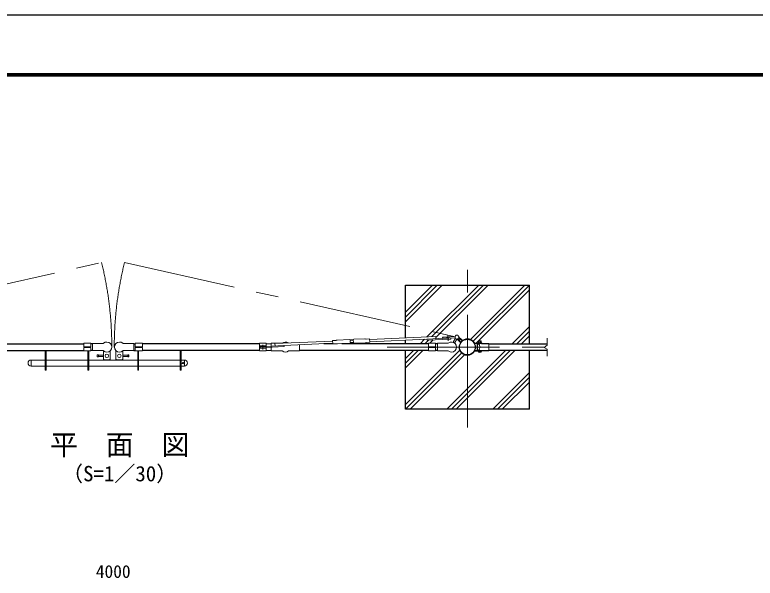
# Model space of a CAD drawing. Units: millimetres, scale not verified. Extents: x -6300 to 6300, y -4455 to 4455.
# Drawn here: x -3010 to 1169, y 1278 to 4455 of the extents above; entities that cross this region are included whole.
import ezdxf
from ezdxf.enums import TextEntityAlignment as Align

# ---------------------------------------------------------------- set-up
doc = ezdxf.new("R2010")
doc.units = ezdxf.units.MM
doc.header["$LTSCALE"] = 20
doc.linetypes.add('USER1', pattern=[50.8, 31.75, -6.35, 6.35, -6.35])
for name, color, linetype, lineweight in [('0-0_D-TTL-TXT', 7, 'Continuous', 25), ('0-2_D-STR3', 3, 'Continuous', 13), ('0-3_D-STR1', 1, 'Continuous', 25), ('0-4_D-BMK', 2, 'USER1', 13), ('0-5_D-STR-DIM', 7, 'Continuous', 13), ('0-6_D-STR4', 7, 'Continuous', 25), ('0-8_D-DCR-HCH', 7, 'Continuous', 13), ('0-D_D-TTL', 7, 'Continuous', 25)]:
    doc.layers.add(name, color=color, linetype=linetype, lineweight=lineweight)
doc.styles.add('ＭＳ ゴシック', font='')
doc.styles.get('ＭＳ ゴシック').set_extended_font_data('MS Gothic')

msp = doc.modelspace()

# ---------------------------------------------------------------- linework, layer by layer
at = {"layer": '0-2_D-STR3'}
for p, q in [((-1007.34, 2624.62), (-634.72, 2641.04)), ((-549.18, 2632.8), (-684, 2625.85)), ((-634.72, 2641.04), (-634.07, 2628.43)), ((-525.1, 2640.05), (-595.43, 2636.43)), ((-595.43, 2636.43), (-595.12, 2630.43)), ((-524.79, 2634.06), (-595.12, 2630.43)), ((-588.13, 2630.79), (-588.44, 2636.79)), ((-571.15, 2631.67), (-571.46, 2637.66)), ((-564.38, 2616.84), (-565.95, 2647.26)), ((-565.03, 2629.48), (-565.62, 2640.91)), ((-559.17, 2632.29), (-559.48, 2638.28)), ((-549.18, 2632.8), (-548.87, 2626.81)), ((-485.65, 2616.03), (-504.39, 2634.03)), ((-503.34, 2634.42), (-501.75, 2636.08)), ((-486.76, 2618.47), (-503.34, 2634.42)), ((-485.16, 2620.13), (-501.75, 2636.08)), ((-2581.29, 2602.53), (-2621.29, 2602.53)), ((-2621.29, 2582.93), (-2621.29, 2602.53)), ((-2581.29, 2582.93), (-2581.29, 2602.53)), ((-2514.25, 2600.93), (-2571.24, 2600.93)), ((-2571.24, 2600.93), (-2571.24, 2561.53)), ((-2395.72, 2600.93), (-2338.74, 2600.93)), ((-2338.74, 2600.93), (-2338.74, 2561.53)), ((-2330.49, 2582.93), (-2330.49, 2602.53)), ((-2330.49, 2602.53), (-2290.49, 2602.53)), ((-2290.49, 2582.93), (-2290.49, 2602.53)), ((-1590.89, 2602.53), (-1628.89, 2602.53)), ((-1609.89, 2568.04), (-1609.89, 2594.06)), ((-1590.89, 2559.83), (-1590.89, 2602.53)), ((-1562.89, 2600.23), (-1590.89, 2600.23)), ((-1501.08, 2603.18), (-1562.89, 2603.18)), ((-1562.89, 2603.18), (-1562.89, 2559.18)), ((-1541.82, 2601.08), (-1216.66, 2615.4)), ((-1541.82, 2601.08), (-1541.13, 2587.72)), ((-1491.2, 2590.29), (-1216.09, 2602.41)), ((-1402.89, 2594.18), (-1402.89, 2559.18)), ((-1195.98, 2600.3), (-1215.96, 2599.42)), ((-1190.93, 2620.93), (-1195.77, 2619.43)), ((-1189.97, 2599.17), (-1194.93, 2600.23)), ((-1120.28, 2624.15), (-1189.89, 2621.08)), ((-1119.31, 2602.17), (-1189.22, 2599.1)), ((-1117.21, 2622.78), (-1120.28, 2624.15)), ((-1116.38, 2603.8), (-1119.31, 2602.17)), ((-1117.21, 2622.78), (-1117.19, 2622.29)), ((-1100.21, 2623.03), (-1117.19, 2622.29)), ((-1100.05, 2619.54), (-1117.04, 2618.79)), ((-1117.04, 2618.79), (-1116.55, 2607.8)), ((-1099.57, 2608.55), (-1116.55, 2607.8)), ((-1099.42, 2605.05), (-1116.4, 2604.3)), ((-1116.4, 2604.3), (-1116.38, 2603.8)), ((-1100.23, 2623.53), (-1097.3, 2625.16)), ((-1100.23, 2623.53), (-1100.21, 2623.03)), ((-1100.05, 2619.54), (-1099.57, 2608.55)), ((-1099.42, 2605.05), (-1099.39, 2604.55)), ((-1099.39, 2604.55), (-1096.33, 2603.18)), ((-1034.53, 2627.93), (-1097.3, 2625.16)), ((-1033.54, 2605.95), (-1096.33, 2603.18)), ((-1033.26, 2627.82), (-1028.5, 2626.8)), ((-1032.5, 2606.11), (-1027.66, 2607.6)), ((-1027.45, 2626.74), (-1007.47, 2627.62)), ((-1026.61, 2607.76), (-1006.63, 2608.64)), ((-1007.47, 2627.62), (-1006.63, 2608.64)), ((-1006.77, 2611.63), (-684, 2625.85)), ((-684, 2625.85), (-683.69, 2619.86)), ((-548.87, 2626.81), (-683.69, 2619.86)), ((-635.29, 2602.53), (-675.29, 2602.53)), ((-675.29, 2582.93), (-675.29, 2602.53)), ((-635.29, 2582.93), (-635.29, 2602.53)), ((-563.48, 2603.18), (-625.29, 2603.18)), ((-625.29, 2603.18), (-625.29, 2559.18)), ((-523.23, 2631.12), (-535.76, 2608.09)), ((-515.32, 2626.81), (-527.86, 2603.79)), ((-512.56, 2624.83), (-510.97, 2626.49)), ((-495.97, 2608.88), (-512.56, 2624.83)), ((-494.38, 2610.54), (-510.97, 2626.49)), ((-491.89, 2609.54), (-510.62, 2627.54)), ((-505.3, 2614.34), (-490.96, 2629.27)), ((-491.89, 2609.54), (-485.65, 2616.03)), ((-416.32, 2601.61), (-377.39, 2601.61)), ((-415.18, 2601.61), (-391.81, 2601.61)), ((-413.76, 2603.91), (-377.39, 2603.91)), ((-412.44, 2603.91), (-393.25, 2603.91)), ((-394.39, 2605.51), (-376.39, 2605.51)), ((-393.25, 2603.91), (-377.96, 2603.91)), ((-392.66, 2605.51), (-392.66, 2615.96)), ((-378.12, 2605.51), (-392.66, 2605.51)), ((-391.81, 2601.61), (-377.39, 2601.61)), ((-390.84, 2616.5), (-379.93, 2616.5)), ((-390.39, 2601.61), (-390.39, 2603.91)), ((-389.03, 2605.51), (-389.03, 2615.96)), ((-382.75, 2616.53), (-388.03, 2616.53)), ((-381.75, 2605.51), (-381.75, 2615.96)), ((-378.12, 2605.51), (-378.12, 2615.96)), ((-377.39, 2603.91), (-377.39, 2601.61)), ((-374.39, 2602.01), (-374.39, 2603.51)), ((-374.39, 2602.01), (-334.39, 2602.01)), ((-373.99, 2600.41), (-334.39, 2600.41)), ((-334.39, 2561.01), (-334.39, 2602.01)), ((-2838.39, 2451.33), (-2838.39, 2562.33)), ((-2833.89, 2451.33), (-2833.89, 2562.33)), ((-2581.29, 2582.93), (-2621.29, 2582.93)), ((-2581.29, 2579.43), (-2621.29, 2579.43)), ((-2621.29, 2559.83), (-2621.29, 2579.43)), ((-2581.29, 2559.83), (-2621.29, 2559.83)), ((-2597.89, 2451.33), (-2597.89, 2559.93)), ((-2593.39, 2451.33), (-2593.39, 2559.93)), ((-2581.29, 2559.83), (-2581.29, 2579.43)), ((-2514.25, 2561.53), (-2571.24, 2561.53)), ((-2510.11, 2560.93), (-2510.11, 2513.93)), ((-2472.11, 2560.93), (-2472.11, 2513.93)), ((-2439.44, 2560.93), (-2439.44, 2513.93)), ((-2401.44, 2560.93), (-2401.44, 2513.93)), ((-2395.72, 2561.53), (-2338.74, 2561.53)), ((-2330.49, 2582.93), (-2290.49, 2582.93)), ((-2330.49, 2579.43), (-2290.49, 2579.43)), ((-2330.49, 2559.83), (-2330.49, 2579.43)), ((-2330.49, 2559.83), (-2290.49, 2559.83)), ((-2316.59, 2451.33), (-2316.59, 2559.93)), ((-2312.09, 2451.33), (-2312.09, 2559.93)), ((-2290.49, 2559.83), (-2290.49, 2579.43)), ((-2076.09, 2451.23), (-2076.09, 2562.23)), ((-2071.59, 2451.23), (-2071.59, 2562.23)), ((-1590.89, 2587.39), (-1628.89, 2587.39)), ((-1590.89, 2585.16), (-1628.89, 2585.16)), ((-1628.89, 2577.36), (-1590.89, 2577.36)), ((-1628.89, 2575.13), (-1590.89, 2575.13)), ((-1626.02, 2583.35), (-1491.2, 2590.29)), ((-1626.02, 2583.35), (-1625.71, 2577.36)), ((-1625.71, 2577.36), (-1490.89, 2584.3)), ((-1562.89, 2562.13), (-1590.89, 2562.13)), ((-1501.08, 2559.18), (-1562.89, 2559.18)), ((-1491.2, 2590.29), (-1490.89, 2584.3)), ((-1402.89, 2559.18), (-1464.69, 2559.18)), ((-635.29, 2582.93), (-675.29, 2582.93)), ((-635.29, 2579.43), (-675.29, 2579.43)), ((-675.29, 2559.83), (-675.29, 2579.43)), ((-635.29, 2559.83), (-675.29, 2559.83)), ((-635.29, 2559.83), (-635.29, 2579.43)), ((-563.48, 2559.18), (-625.29, 2559.18)), ((-415.94, 2561.41), (-377.39, 2561.41)), ((-414.8, 2561.41), (-391.81, 2561.41)), ((-413.38, 2559.11), (-377.39, 2559.11)), ((-411.9, 2559.11), (-393.25, 2559.11)), ((-399.64, 2564.01), (-390.42, 2564.01)), ((-399.64, 2564.01), (-390.42, 2564.01)), ((-394.39, 2557.51), (-376.39, 2557.51)), ((-393.25, 2559.11), (-377.96, 2559.11)), ((-391.14, 2557.51), (-392.66, 2557.51)), ((-392.66, 2557.51), (-392.66, 2553.3)), ((-378.12, 2557.51), (-392.66, 2557.51)), ((-391.81, 2561.41), (-377.39, 2561.41)), ((-379.93, 2552.76), (-390.84, 2552.76)), ((-390.39, 2561.41), (-390.39, 2559.11)), ((-389.03, 2557.51), (-389.03, 2553.3)), ((-381.75, 2557.51), (-381.75, 2553.3)), ((-379.64, 2557.51), (-378.12, 2557.51)), ((-378.12, 2557.51), (-378.12, 2553.3)), ((-377.39, 2561.41), (-377.39, 2559.11)), ((-374.39, 2561.01), (-334.39, 2561.01)), ((-374.39, 2559.51), (-374.39, 2561.01)), ((-373.99, 2562.61), (-334.39, 2562.61)), ((-2918.64, 2508.33), (-2918.64, 2474.33)), ((-2918.64, 2508.33), (-2918.64, 2474.33)), ((-2838.39, 2508.33), (-2918.64, 2508.33)), ((-2597.89, 2508.33), (-2833.89, 2508.33)), ((-2316.59, 2508.33), (-2593.39, 2508.33)), ((-2538.61, 2526.93), (-2544.61, 2526.93)), ((-2538.61, 2536.93), (-2538.61, 2526.93)), ((-2510.11, 2534.93), (-2538.61, 2534.93)), ((-2510.11, 2528.93), (-2538.61, 2528.93)), ((-2505.11, 2508.93), (-2510.11, 2513.93)), ((-2477.11, 2508.93), (-2505.11, 2508.93)), ((-2472.11, 2513.93), (-2477.11, 2508.93)), ((-2406.44, 2508.93), (-2401.44, 2513.93)), ((-2401.44, 2534.93), (-2372.94, 2534.93)), ((-2401.44, 2528.93), (-2372.94, 2528.93)), ((-2372.94, 2536.93), (-2372.94, 2526.93)), ((-2372.94, 2536.93), (-2366.94, 2536.93)), ((-2372.94, 2526.93), (-2366.94, 2526.93)), ((-2366.94, 2536.93), (-2366.94, 2526.93)), ((-2076.09, 2508.23), (-2312.09, 2508.33)), ((-2052.64, 2508.33), (-2071.59, 2508.23)), ((-2052.64, 2508.33), (-2052.64, 2474.33)), ((-2838.39, 2474.33), (-2918.64, 2474.33)), ((-2597.89, 2474.33), (-2833.89, 2474.33)), ((-2316.59, 2474.33), (-2593.39, 2474.33)), ((-2076.09, 2474.23), (-2312.09, 2474.33)), ((-2052.64, 2474.33), (-2071.59, 2474.23)), ((-2833.89, 2451.33), (-2838.39, 2451.33)), ((-2597.89, 2451.33), (-2593.39, 2451.33)), ((-2312.09, 2451.33), (-2316.59, 2451.33)), ((-2076.09, 2451.23), (-2071.59, 2451.23))]:
    msp.add_line(p, q, dxfattribs=at)
for points in [[(-1590.89, 2559.83), (-1628.89, 2559.83), (-1628.89, 2602.53)], [(-1196.81, 2619.28), (-1216.79, 2618.4), (-1215.96, 2599.42)], [(-2538.61, 2536.93), (-2544.61, 2536.93), (-2544.61, 2526.93)], [(-2439.44, 2513.93), (-2434.44, 2508.93), (-2406.44, 2508.93)]]:
    msp.add_lwpolyline(points, dxfattribs=at)
for centre, radius in [((-514.58, 2637.59), 10.8), ((-2491.11, 2531.93), 10), ((-2420.44, 2531.93), 10), ((-2060.64, 2491.33), 5)]:
    msp.add_circle(centre, radius, dxfattribs=at)
for centre, radius, start, end in [((-2514.25, 2606.93), 6, 270, 311.84712), ((-2491.24, 2581.23), 28.5, 228.15288, 131.84712), ((-2418.74, 2581.23), 28.5, 48.15288, 311.84712), ((-2395.72, 2606.93), 6, 228.15288, 270), ((-1482.89, 2581.18), 28.55, 54.44452, 129.59418), ((-1197.03, 2624.27), 5, 272.5225, 284.61726), ((-1195.76, 2595.3), 5, 80.42774, 92.5225), ((-1189.67, 2616.09), 5, 92.5225, 104.61726), ((-1189.14, 2604.1), 5, 260.42774, 272.5225), ((-1034.31, 2622.93), 5, 77.91765, 92.5225), ((-1033.76, 2610.95), 5, 272.5225, 284.61726), ((-1027.67, 2631.73), 5, 260.42774, 272.5225), ((-1026.39, 2602.76), 5, 92.5225, 104.61726), ((-545.29, 2581.18), 28.55, 230.40582, 129.59418), ((-455.89, 2581.18), 46.85, 147.99445, 330.50486), ((-455.89, 2581.18), 44.55, 147.99445, 124.27768), ((-497.57, 2607.23), 2.3, 327.99445, 46.13606), ((-497.57, 2607.23), 4.6, 327.99445, 46.13606), ((-483.57, 2621.79), 4.6, 226.13606, 304.27768), ((-483.57, 2621.79), 2.3, 226.13606, 304.27768), ((-455.89, 2581.18), 46.85, 30.40065, 124.27768), ((-413.76, 2605.91), 2, 209.96615, 270), ((-426.39, 2581.51), 40, 323.1301, 36.8699), ((-390.84, 2613.15), 3.35, 57.13278, 122.86722), ((-385.39, 2603.9), 12.6, 73.22135, 106.77865), ((-379.93, 2613.15), 3.35, 57.13278, 122.86722), ((-377.96, 2601.91), 2, 7.18076, 90), ((-376.39, 2603.51), 2, 0, 90), ((-373.99, 2602.41), 2, 187.18076, 270), ((-2514.25, 2555.53), 6, 48.15288, 90), ((-2395.72, 2555.53), 6, 90, 131.84712), ((-1482.89, 2581.18), 28.55, 230.40582, 309.59418), ((-413.38, 2557.11), 2, 90, 150.03385), ((-390.84, 2556.11), 3.35, 237.13278, 302.86722), ((-385.39, 2559.08), 8.34, 229.17302, 310.82698), ((-385.39, 2565.36), 12.6, 253.22135, 286.77865), ((-379.93, 2556.11), 3.35, 237.13278, 302.86722), ((-377.96, 2561.11), 2, 270, 352.81924), ((-376.39, 2559.51), 2, 270, 0), ((-376.39, 2559.51), 2, 270, 0), ((-373.99, 2560.61), 2, 90, 172.81924), ((-2918.64, 2491.33), 17, 90, 270), ((-2052.64, 2491.33), 17, 270, 90)]:
    msp.add_arc(centre, radius, start, end, dxfattribs=at)
at = {"layer": '0-3_D-STR1'}
for p, q in [((-3282.89, 2600.23), (-2621.29, 2600.23)), ((-2571.24, 2600.23), (-2581.29, 2600.23)), ((-2338.74, 2600.23), (-2328.69, 2600.23)), ((-1628.89, 2600.23), (-2290.49, 2600.23)), ((-1215.99, 2600.23), (-1265.72, 2600.23)), ((-675.29, 2600.23), (-1163.61, 2600.23)), ((-625.29, 2600.23), (-635.29, 2600.23)), ((-399.64, 2599.01), (-390.42, 2599.01)), ((-399.64, 2564.01), (-399.64, 2599.01)), ((-334.39, 2599.01), (-5.62, 2599.01)), ((-3282.89, 2562.13), (-2621.29, 2562.13)), ((-2571.24, 2562.23), (-2581.29, 2562.23)), ((-2338.74, 2562.23), (-2328.69, 2562.23)), ((-1628.89, 2562.13), (-2290.49, 2562.13)), ((-675.29, 2562.13), (-1402.89, 2562.13)), ((-625.29, 2562.13), (-635.29, 2562.13)), ((-334.39, 2564.01), (-5.62, 2564.01))]:
    msp.add_line(p, q, dxfattribs=at)
msp.add_circle((-455.89, 2581.18), 44.55, dxfattribs=at)
at = {"layer": '0-4_D-BMK'}
for p, q in [((-4397.19, 2637.59), (-2520.64, 3058.1)), ((-2391.14, 3058.1), (-514.58, 2637.59)), ((-455.89, 2127.61), (-455.89, 3034.74)), ((-909.45, 2581.18), (-2.32, 2581.18))]:
    msp.add_line(p, q, dxfattribs=at)
for centre, start, end in [((-4455.89, 2581.18), 0, 13.84408), ((-455.89, 2581.18), 166.15592, 180)]:
    msp.add_arc(centre, 1993.15, start, end, dxfattribs=at)
at = {"layer": '0-5_D-STR-DIM'}
for p, q in [((-5.62, 2592.76), (-22.53, 2578.22)), ((-5.62, 2632.23), (-5.62, 2592.76)), ((-22.53, 2578.22), (-5.62, 2570.26)), ((-5.62, 2570.26), (-5.62, 2530.94))]:
    msp.add_line(p, q, dxfattribs=at)
at = {"layer": '0-6_D-STR4'}
for p, q in [((-805.54, 2930.84), (-105.54, 2930.84)), ((-805.54, 2633.51), (-805.54, 2930.84)), ((-105.54, 2598.67), (-105.54, 2930.84)), ((-805.54, 2600.23), (-805.54, 2620.5)), ((-805.54, 2230.84), (-805.54, 2561.79)), ((-105.54, 2230.84), (-105.54, 2563.67)), ((-105.54, 2230.84), (-805.54, 2230.84))]:
    msp.add_line(p, q, dxfattribs=at)
at = {"layer": '0-8_D-DCR-HCH'}
for p, q in [((-805.54, 2724.33), (-599.02, 2930.84)), ((-805.54, 2750.84), (-625.54, 2930.84)), ((-805.54, 2777.36), (-652.06, 2930.84)), ((-684.03, 2638.87), (-392.06, 2930.84)), ((-656.29, 2640.09), (-365.54, 2930.84)), ((-634.43, 2635.43), (-339.02, 2930.84)), ((-438.3, 2624.6), (-132.05, 2930.84)), ((-422.42, 2613.96), (-105.54, 2930.84)), ((-405.95, 2603.91), (-105.54, 2904.32)), ((-203.88, 2599.01), (-105.54, 2697.35)), ((-177.36, 2599.01), (-105.54, 2670.84)), ((-150.85, 2599.01), (-105.54, 2644.32)), ((-722.67, 2600.23), (-697.64, 2625.25)), ((-696.15, 2600.23), (-676.13, 2620.25)), ((-667.34, 2602.53), (-648.17, 2621.69)), ((-805.54, 2257.36), (-499.31, 2563.58)), ((-805.54, 2464.33), (-707.74, 2562.13)), ((-805.54, 2490.84), (-734.25, 2562.13)), ((-805.54, 2517.36), (-760.77, 2562.13)), ((-572.05, 2230.84), (-238.88, 2564.01)), ((-545.54, 2230.84), (-212.36, 2564.01)), ((-519.02, 2230.84), (-185.85, 2564.01)), ((-805.54, 2230.84), (-488.67, 2547.71)), ((-779.02, 2230.84), (-472.49, 2537.37)), ((-312.05, 2230.84), (-105.54, 2437.35)), ((-285.54, 2230.84), (-105.54, 2410.84)), ((-259.02, 2230.84), (-105.54, 2384.32))]:
    msp.add_line(p, q, dxfattribs=at)
at = {"layer": '0-D_D-TTL', "color": 2}
msp.add_lwpolyline([(-6300, 4455), (6300, 4455), (6300, -4455), (-6300, -4455)], close=True, dxfattribs=at)
at = {"layer": '0-D_D-TTL'}
for points in [[(-5895, 4125), (5895, 4125), (5895, -4125), (-5895, -4125)], [(-5891.25, 4121.25), (5891.25, 4121.25), (5891.25, -4121.25), (-5891.25, -4121.25)], [(-5887.5, 4117.5), (5887.5, 4117.5), (5887.5, -4117.5), (-5887.5, -4117.5)], [(-5883.75, 4113.75), (5883.75, 4113.75), (5883.75, -4113.75), (-5883.75, -4113.75)], [(-5880, 4110), (5880, 4110), (5880, -4110), (-5880, -4110)]]:
    msp.add_lwpolyline(points, close=True, dxfattribs=at)

# ---------------------------------------------------------------- texts
at = {"layer": '0-0_D-TTL-TXT', "style": 'ＭＳ ゴシック'}
for s, height, p in [('平\u3000面\u3000図', 115.4, (-2811.48, 1937.98)), ('（S=1／30）', 86.66, (-2743.26, 1798.19))]:
    msp.add_text(s, height=height, dxfattribs=at).set_placement(p, align=Align.BOTTOM_LEFT)
at = {"layer": '0-5_D-STR-DIM', "style": 'ＭＳ ゴシック'}
msp.add_text('4000', height=72.14, dxfattribs=at).set_placement((-2553.01, 1257.84), align=Align.BOTTOM_LEFT)

doc.saveas('drawing.dxf')
